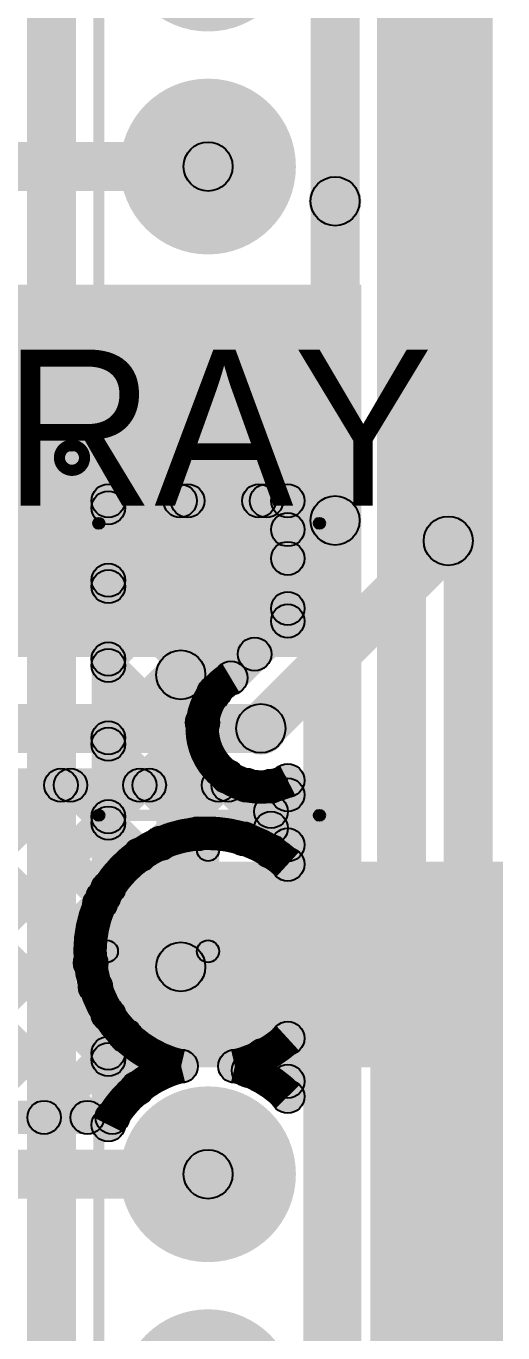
# Model space of a CAD drawing. Header units: millimetres. Extents: x 0 to 210, y 0 to 213.
# Drawn here: x 2.42 to 2.634, y 1.71 to 2.296 of the extents above; entities that cross this region are included whole.
import ezdxf

# ---------------------------------------------------------------- set-up
doc = ezdxf.new("R2010")
doc.units = ezdxf.units.MM
doc.header["$MEASUREMENT"] = 0
for name, color, linetype in [('BottomLayer', 5, 'Continuous'), ('BottomSolder', 6, 'Continuous'), ('PadHoleLayer', 156, 'Continuous'), ('TopLayer', 1, 'Continuous'), ('TopOverlay', 2, 'Continuous'), ('TopSolder', 216, 'Continuous'), ('ViaHoleLayer', 16, 'Continuous')]:
    doc.layers.add(name, color=color, linetype=linetype)

# ---------------------------------------------------------------- blocks, each defined once
blk = doc.blocks.new('HDR_F_1X7_4')
at = {"layer": 'BottomLayer'}
blk.add_hatch(color=5, dxfattribs=at).paths.add_polyline_path([(-0.03543, 0.03543), (0.03543, 0.03543), (0.03543, -0.03543), (-0.03543, -0.03543)])
h = blk.add_hatch(color=5, dxfattribs=at)
edge = h.paths.add_edge_path()
edge.add_arc((0.1, 0), 0.03543, 0, 360)
at = {"layer": 'BottomSolder'}
blk.add_hatch(color=6, dxfattribs=at).paths.add_polyline_path([(-0.03943, 0.03943), (0.03943, 0.03943), (0.03943, -0.03943), (-0.03943, -0.03943)])
h = blk.add_hatch(color=6, dxfattribs=at)
edge = h.paths.add_edge_path()
edge.add_arc((0.1, 0), 0.03943, 0, 360)
h = blk.add_hatch(color=6, dxfattribs=at)
edge = h.paths.add_edge_path()
edge.add_arc((0.2, 0), 0.03943, 0, 360)
at = {"layer": 'PadHoleLayer'}
h = blk.add_hatch(color=156, dxfattribs=at)
edge = h.paths.add_edge_path()
edge.add_arc((0, 0), 0.01772, 0, 360)
h = blk.add_hatch(color=156, dxfattribs=at)
edge = h.paths.add_edge_path()
edge.add_arc((0.1, 0), 0.01772, 0, 360)
at = {"layer": 'TopLayer'}
blk.add_hatch(color=1, dxfattribs=at).paths.add_polyline_path([(-0.03543, 0.03543), (0.03543, 0.03543), (0.03543, -0.03543), (-0.03543, -0.03543)])
h = blk.add_hatch(color=1, dxfattribs=at)
edge = h.paths.add_edge_path()
edge.add_arc((0.1, 0), 0.03543, 0, 360)
at = {"layer": 'TopOverlay'}
h = blk.add_hatch(color=2, dxfattribs=at)
edge = h.paths.add_edge_path()
edge.add_arc((-0.02505, 0.06178), 0.0025, 0, 360)
h = blk.add_hatch(color=2, dxfattribs=at)
edge = h.paths.add_edge_path()
edge.add_arc((-0.025, 0.061), 0.0025, 0, 360)
h = blk.add_hatch(color=2, dxfattribs=at)
edge = h.paths.add_edge_path()
edge.add_arc((-0.06, 0.049), 0.0025, 0, 360)
h = blk.add_hatch(color=2, dxfattribs=at)
edge = h.paths.add_edge_path()
edge.add_arc((-0.06, 0.049), 0.0025, 0, 360)
for points in [[(-0.0625, 0.049), (-0.0575, 0.049), (-0.0575, -0.05), (-0.0625, -0.05)], [(-0.06, 0.0465), (-0.06, 0.0515), (0.661, 0.0515), (0.661, 0.0465)], [(-0.06, -0.0525), (-0.06, -0.0475), (0.661, -0.0475), (0.661, -0.0525)]]:
    blk.add_hatch(color=2, dxfattribs=at).paths.add_polyline_path(points)
h = blk.add_hatch(color=2, dxfattribs=at)
edge = h.paths.add_edge_path()
edge.add_arc((-0.06, -0.05), 0.0025, 0, 360)
h = blk.add_hatch(color=2, dxfattribs=at)
edge = h.paths.add_edge_path()
edge.add_arc((-0.06, -0.05), 0.0025, 0, 360)
at = {"layer": 'TopSolder'}
blk.add_hatch(color=216, dxfattribs=at).paths.add_polyline_path([(-0.03943, 0.03943), (0.03943, 0.03943), (0.03943, -0.03943), (-0.03943, -0.03943)])
h = blk.add_hatch(color=216, dxfattribs=at)
edge = h.paths.add_edge_path()
edge.add_arc((0.1, 0), 0.03943, 0, 360)
h = blk.add_hatch(color=216, dxfattribs=at)
edge = h.paths.add_edge_path()
edge.add_arc((0.2, 0), 0.03943, 0, 360)
at = {"layer": 'TopOverlay', "const_width": 0.005}
blk.add_lwpolyline([(-0.025, 0.061, -28.781208), (-0.02505, 0.06178)], format="xyb", dxfattribs=at)
at = {"layer": 'TopOverlay'}
for centre in [(-0.02505, 0.06178), (-0.025, 0.061), (-0.06, 0.049), (-0.06, 0.049), (-0.06, -0.05), (-0.06, -0.05)]:
    blk.add_circle(centre, 0.0025, dxfattribs=at)
blk = doc.blocks.new('HDR_F_1X7_20')
at = {"layer": 'BottomLayer'}
h = blk.add_hatch(color=5, dxfattribs=at)
edge = h.paths.add_edge_path()
edge.add_arc((0.4, 0), 0.03543, 0, 360)
h = blk.add_hatch(color=5, dxfattribs=at)
edge = h.paths.add_edge_path()
edge.add_arc((0.5, 0), 0.03543, 0, 360)
h = blk.add_hatch(color=5, dxfattribs=at)
edge = h.paths.add_edge_path()
edge.add_arc((0.6, 0), 0.03543, 0, 360)
at = {"layer": 'BottomSolder'}
h = blk.add_hatch(color=6, dxfattribs=at)
edge = h.paths.add_edge_path()
edge.add_arc((0.4, 0), 0.03943, 0, 360)
h = blk.add_hatch(color=6, dxfattribs=at)
edge = h.paths.add_edge_path()
edge.add_arc((0.5, 0), 0.03943, 0, 360)
h = blk.add_hatch(color=6, dxfattribs=at)
edge = h.paths.add_edge_path()
edge.add_arc((0.6, 0), 0.03943, 0, 360)
at = {"layer": 'PadHoleLayer'}
h = blk.add_hatch(color=156, dxfattribs=at)
edge = h.paths.add_edge_path()
edge.add_arc((0.5, 0), 0.01772, 0, 360)
h = blk.add_hatch(color=156, dxfattribs=at)
edge = h.paths.add_edge_path()
edge.add_arc((0.6, 0), 0.01772, 0, 360)
at = {"layer": 'TopLayer'}
h = blk.add_hatch(color=1, dxfattribs=at)
edge = h.paths.add_edge_path()
edge.add_arc((0.4, 0), 0.03543, 0, 360)
h = blk.add_hatch(color=1, dxfattribs=at)
edge = h.paths.add_edge_path()
edge.add_arc((0.5, 0), 0.03543, 0, 360)
h = blk.add_hatch(color=1, dxfattribs=at)
edge = h.paths.add_edge_path()
edge.add_arc((0.6, 0), 0.03543, 0, 360)
at = {"layer": 'TopOverlay'}
for points in [[(-0.06, 0.0465), (-0.06, 0.0515), (0.661, 0.0515), (0.661, 0.0465)], [(0.6585, 0.049), (0.6635, 0.049), (0.6635, -0.05), (0.6585, -0.05)], [(-0.06, -0.0525), (-0.06, -0.0475), (0.661, -0.0475), (0.661, -0.0525)]]:
    blk.add_hatch(color=2, dxfattribs=at).paths.add_polyline_path(points)
h = blk.add_hatch(color=2, dxfattribs=at)
edge = h.paths.add_edge_path()
edge.add_arc((0.661, 0.049), 0.0025, 0, 360)
h = blk.add_hatch(color=2, dxfattribs=at)
edge = h.paths.add_edge_path()
edge.add_arc((0.661, 0.049), 0.0025, 0, 360)
h = blk.add_hatch(color=2, dxfattribs=at)
edge = h.paths.add_edge_path()
edge.add_arc((0.661, -0.05), 0.0025, 0, 360)
h = blk.add_hatch(color=2, dxfattribs=at)
edge = h.paths.add_edge_path()
edge.add_arc((0.661, -0.05), 0.0025, 0, 360)
at = {"layer": 'TopSolder'}
h = blk.add_hatch(color=216, dxfattribs=at)
edge = h.paths.add_edge_path()
edge.add_arc((0.4, 0), 0.03943, 0, 360)
h = blk.add_hatch(color=216, dxfattribs=at)
edge = h.paths.add_edge_path()
edge.add_arc((0.5, 0), 0.03943, 0, 360)
h = blk.add_hatch(color=216, dxfattribs=at)
edge = h.paths.add_edge_path()
edge.add_arc((0.6, 0), 0.03943, 0, 360)
at = {"layer": 'TopOverlay'}
for centre in [(0.661, 0.049), (0.661, 0.049), (0.661, -0.05), (0.661, -0.05)]:
    blk.add_circle(centre, 0.0025, dxfattribs=at)

msp = doc.modelspace()

# ---------------------------------------------------------------- hatches: boundary and pattern name
at = {"layer": 'BottomLayer'}
for points in [[(2.629, 0.28839), (2.607, 0.28839), (2.607, 2.96558), (2.629, 2.96558)], [(2.57704, 2.93096), (2.59904, 2.93096), (2.59904, 0.304), (2.57704, 0.304)], [(2.56923, 2.21742), (2.54723, 2.21742), (2.54723, 2.37033), (2.56923, 2.37033)], [(2.2968, 2.222), (2.2968, 2.244), (2.50123, 2.244), (2.50123, 2.222)], [(2.273, 2.013), (2.57, 2.013), (2.57, 2.18), (2.273, 2.18)], [(2.544, 0.38583), (2.57, 0.38583), (2.57, 2.177), (2.544, 2.177)], [(2.313, 1.97), (2.313, 1.992), (2.52492, 1.992), (2.52492, 1.97)], [(2.3158, 1.79009), (2.3052, 1.80069), (2.46531, 1.9608), (2.47591, 1.9502)], [(2.3158, 1.82544), (2.3052, 1.83605), (2.42995, 1.9608), (2.44056, 1.9502)], [(2.31948, 1.948), (2.31948, 1.963), (2.51844, 1.963), (2.51844, 1.948)], [(2.32815, 1.9502), (2.33876, 1.9608), (2.47475, 1.82481), (2.46414, 1.8142)], [(2.36351, 1.9502), (2.37411, 1.9608), (2.45387, 1.88105), (2.44326, 1.87044)], [(2.39886, 1.9502), (2.40947, 1.9608), (2.45957, 1.91071), (2.44896, 1.9001)], [(2.43422, 1.9502), (2.44482, 1.9608), (2.47605, 1.92958), (2.46545, 1.91897)], [(2.46957, 1.9502), (2.48018, 1.9608), (2.50195, 1.93904), (2.49134, 1.92843)], [(2.48522, 1.92415), (2.47461, 1.93475), (2.50066, 1.9608), (2.51127, 1.9502)], [(2.50493, 1.9502), (2.51554, 1.9608), (2.5348, 1.94154), (2.5242, 1.93093)], [(2.537, 1.92576), (2.522, 1.92576), (2.522, 1.95509), (2.537, 1.95509)], [(2.3052, 1.9378), (2.3158, 1.9484), (2.4524, 1.8118), (2.4418, 1.8012)], [(2.52257, 1.92614), (2.51197, 1.93675), (2.5242, 1.94898), (2.5348, 1.93837)], [(2.50624, 1.881), (2.49623, 1.881), (2.49623, 1.92643), (2.50624, 1.92643)], [(2.3158, 1.75473), (2.3052, 1.76534), (2.44748, 1.90762), (2.45809, 1.89701)], [(2.4558, 1.876), (2.4558, 1.886), (2.50123, 1.886), (2.50123, 1.876)], [(2.39763, 1.8012), (2.38702, 1.8118), (2.44549, 1.87027), (2.45609, 1.85966)], [(2.43298, 1.8012), (2.42237, 1.8118), (2.45898, 1.84841), (2.46958, 1.8378)], [(2.39075, 1.799), (2.39075, 1.814), (2.4583, 1.814), (2.4583, 1.799)], [(2.39075, 1.77), (2.39075, 1.792), (2.50123, 1.792), (2.50123, 1.77)]]:
    msp.add_hatch(color=5, dxfattribs=at).paths.add_polyline_path(points)
h = msp.add_hatch(color=5, dxfattribs=at)
edge = h.paths.add_edge_path()
edge.add_arc((2.50123, 2.233), 0.011, 0, 360)
h = msp.add_hatch(color=5, dxfattribs=at)
edge = h.paths.add_edge_path()
edge.add_arc((2.55823, 2.21742), 0.01181, 0, 360)
h = msp.add_hatch(color=5, dxfattribs=at)
edge = h.paths.add_edge_path()
edge.add_arc((2.55823, 2.21742), 0.011, 0, 360)
h = msp.add_hatch(color=5, dxfattribs=at)
edge = h.paths.add_edge_path()
edge.add_arc((2.52492, 1.981), 0.01181, 0, 360)
h = msp.add_hatch(color=5, dxfattribs=at)
edge = h.paths.add_edge_path()
edge.add_arc((2.52492, 1.981), 0.011, 0, 360)
h = msp.add_hatch(color=5, dxfattribs=at)
edge = h.paths.add_edge_path()
edge.add_arc((2.43526, 1.9555), 0.0075, 0, 360)
h = msp.add_hatch(color=5, dxfattribs=at)
edge = h.paths.add_edge_path()
edge.add_arc((2.43952, 1.9555), 0.0075, 0, 360)
h = msp.add_hatch(color=5, dxfattribs=at)
edge = h.paths.add_edge_path()
edge.add_arc((2.47061, 1.9555), 0.0075, 0, 360)
h = msp.add_hatch(color=5, dxfattribs=at)
edge = h.paths.add_edge_path()
edge.add_arc((2.47488, 1.9555), 0.0075, 0, 360)
h = msp.add_hatch(color=5, dxfattribs=at)
edge = h.paths.add_edge_path()
edge.add_arc((2.50597, 1.9555), 0.0075, 0, 360)
h = msp.add_hatch(color=5, dxfattribs=at)
edge = h.paths.add_edge_path()
edge.add_arc((2.51023, 1.9555), 0.0075, 0, 360)
h = msp.add_hatch(color=5, dxfattribs=at)
edge = h.paths.add_edge_path()
edge.add_arc((2.51844, 1.9555), 0.0075, 0, 360)
h = msp.add_hatch(color=5, dxfattribs=at)
edge = h.paths.add_edge_path()
edge.add_arc((2.51844, 1.9555), 0.0075, 0, 360)
h = msp.add_hatch(color=5, dxfattribs=at)
edge = h.paths.add_edge_path()
edge.add_arc((2.5295, 1.95509), 0.0075, 0, 360)
h = msp.add_hatch(color=5, dxfattribs=at)
edge = h.paths.add_edge_path()
edge.add_arc((2.5295, 1.95509), 0.0075, 0, 360)
h = msp.add_hatch(color=5, dxfattribs=at)
edge = h.paths.add_edge_path()
edge.add_arc((2.5295, 1.94368), 0.0075, 0, 360)
h = msp.add_hatch(color=5, dxfattribs=at)
edge = h.paths.add_edge_path()
edge.add_arc((2.49664, 1.93373), 0.0075, 0, 360)
h = msp.add_hatch(color=5, dxfattribs=at)
edge = h.paths.add_edge_path()
edge.add_arc((2.5295, 1.93623), 0.0075, 0, 360)
h = msp.add_hatch(color=5, dxfattribs=at)
edge = h.paths.add_edge_path()
edge.add_arc((2.47992, 1.92945), 0.0075, 0, 360)
h = msp.add_hatch(color=5, dxfattribs=at)
edge = h.paths.add_edge_path()
edge.add_arc((2.51727, 1.93145), 0.0075, 0, 360)
h = msp.add_hatch(color=5, dxfattribs=at)
edge = h.paths.add_edge_path()
edge.add_arc((2.47075, 1.92427), 0.0075, 0, 360)
h = msp.add_hatch(color=5, dxfattribs=at)
edge = h.paths.add_edge_path()
edge.add_arc((2.50123, 1.92643), 0.005, 0, 360)
h = msp.add_hatch(color=5, dxfattribs=at)
edge = h.paths.add_edge_path()
edge.add_arc((2.5295, 1.92576), 0.0075, 0, 360)
h = msp.add_hatch(color=5, dxfattribs=at)
edge = h.paths.add_edge_path()
edge.add_arc((2.5295, 1.92576), 0.0075, 0, 360)
h = msp.add_hatch(color=5, dxfattribs=at)
edge = h.paths.add_edge_path()
edge.add_arc((2.45426, 1.9054), 0.0075, 0, 360)
h = msp.add_hatch(color=5, dxfattribs=at)
edge = h.paths.add_edge_path()
edge.add_arc((2.45278, 1.90232), 0.0075, 0, 360)
h = msp.add_hatch(color=5, dxfattribs=at)
edge = h.paths.add_edge_path()
edge.add_arc((2.44856, 1.87575), 0.0075, 0, 360)
h = msp.add_hatch(color=5, dxfattribs=at)
edge = h.paths.add_edge_path()
edge.add_arc((2.4558, 1.881), 0.005, 0, 360)
h = msp.add_hatch(color=5, dxfattribs=at)
edge = h.paths.add_edge_path()
edge.add_arc((2.50123, 1.881), 0.005, 0, 360)
h = msp.add_hatch(color=5, dxfattribs=at)
edge = h.paths.add_edge_path()
edge.add_arc((2.50123, 1.881), 0.005, 0, 360)
h = msp.add_hatch(color=5, dxfattribs=at)
edge = h.paths.add_edge_path()
edge.add_arc((2.45079, 1.86497), 0.0075, 0, 360)
h = msp.add_hatch(color=5, dxfattribs=at)
edge = h.paths.add_edge_path()
edge.add_arc((2.46428, 1.8431), 0.0075, 0, 360)
h = msp.add_hatch(color=5, dxfattribs=at)
edge = h.paths.add_edge_path()
edge.add_arc((2.48918, 1.82946), 0.0075, 0, 360)
h = msp.add_hatch(color=5, dxfattribs=at)
edge = h.paths.add_edge_path()
edge.add_arc((2.48918, 1.82946), 0.0075, 0, 360)
h = msp.add_hatch(color=5, dxfattribs=at)
edge = h.paths.add_edge_path()
edge.add_arc((2.46945, 1.81951), 0.0075, 0, 360)
h = msp.add_hatch(color=5, dxfattribs=at)
edge = h.paths.add_edge_path()
edge.add_arc((2.42768, 1.8065), 0.0075, 0, 360)
h = msp.add_hatch(color=5, dxfattribs=at)
edge = h.paths.add_edge_path()
edge.add_arc((2.4471, 1.8065), 0.0075, 0, 360)
h = msp.add_hatch(color=5, dxfattribs=at)
edge = h.paths.add_edge_path()
edge.add_arc((2.4583, 1.8065), 0.0075, 0, 360)
h = msp.add_hatch(color=5, dxfattribs=at)
edge = h.paths.add_edge_path()
edge.add_arc((2.4583, 1.8065), 0.0075, 0, 360)
h = msp.add_hatch(color=5, dxfattribs=at)
edge = h.paths.add_edge_path()
edge.add_arc((2.50123, 1.781), 0.011, 0, 360)
at = {"layer": 'TopLayer'}
for points in [[(2.62, 2.06508), (2.598, 2.06508), (2.598, 3.02856), (2.62, 3.02856)], [(2.442, 1.69266), (2.42, 1.69266), (2.42, 2.32134), (2.442, 2.32134)], [(2.56923, 2.07423), (2.54723, 2.07423), (2.54723, 2.21742), (2.56923, 2.21742)], [(2.4618, 2.04215), (2.4512, 2.05276), (2.48681, 2.08837), (2.49742, 2.07776)], [(2.4618, 2.0068), (2.4512, 2.0174), (2.52216, 2.08837), (2.53277, 2.07776)], [(2.4565, 2.07557), (2.4565, 2.09057), (2.537, 2.09057), (2.537, 2.07557)], [(2.48343, 2.07776), (2.49403, 2.08837), (2.5423, 2.0401), (2.5317, 2.02949)], [(2.51878, 2.07776), (2.52939, 2.08837), (2.5423, 2.07546), (2.5317, 2.06485)], [(2.464, 1.9093), (2.449, 1.9093), (2.449, 2.08307), (2.464, 2.08307)], [(2.4512, 2.07464), (2.4618, 2.08525), (2.52745, 2.0196), (2.51685, 2.00899)], [(2.49678, 1.99722), (2.48122, 2.01278), (2.55045, 2.08201), (2.56601, 2.06645)], [(2.5445, 2.02914), (2.5295, 2.02914), (2.5295, 2.08307), (2.5445, 2.08307)], [(2.5327, 1.97322), (2.51714, 1.98878), (2.60122, 2.07286), (2.61678, 2.0573)], [(2.4618, 1.97144), (2.4512, 1.98205), (2.5317, 2.06255), (2.5423, 2.05194)], [(2.4512, 2.03928), (2.4618, 2.04989), (2.50936, 2.00233), (2.49875, 1.99173)], [(2.51678, 1.99831), (2.50617, 2.00892), (2.5317, 2.03444), (2.5423, 2.02384)], [(2.4512, 2.00393), (2.4618, 2.01454), (2.5423, 1.93404), (2.5317, 1.92343)], [(2.5, 1.87404), (2.478, 1.87404), (2.478, 2.005), (2.5, 2.005)], [(2.4618, 1.93609), (2.4512, 1.94669), (2.49344, 1.98893), (2.50405, 1.97833)], [(2.4512, 1.96857), (2.4618, 1.97918), (2.50195, 1.93904), (2.49134, 1.92843)], [(2.48522, 1.92415), (2.47461, 1.93475), (2.50458, 1.96472), (2.51518, 1.95411)], [(2.52257, 1.92614), (2.51197, 1.93675), (2.5317, 1.95648), (2.5423, 1.94587)], [(2.5445, 1.92002), (2.5295, 1.92002), (2.5295, 1.95763), (2.5445, 1.95763)], [(2.4512, 1.93322), (2.4618, 1.94382), (2.47605, 1.92958), (2.46545, 1.91897)], [(2.50624, 1.881), (2.49623, 1.881), (2.49623, 1.92643), (2.50624, 1.92643)], [(2.454, 1.829), (2.593, 1.829), (2.593, 1.92126), (2.454, 1.92126)], [(2.574, 0.218), (2.63352, 0.218), (2.63352, 1.92126), (2.574, 1.92126)], [(2.464, 1.80318), (2.449, 1.80318), (2.449, 1.8527), (2.464, 1.8527)], [(2.4618, 1.83002), (2.4512, 1.84063), (2.45898, 1.84841), (2.46958, 1.8378)], [(2.5445, 1.81585), (2.5295, 1.81585), (2.5295, 1.84198), (2.5445, 1.84198)], [(2.4512, 1.82715), (2.4618, 1.83776), (2.47475, 1.82481), (2.46414, 1.8142)], [(2.5247, 1.82221), (2.5141, 1.83282), (2.52092, 1.83964), (2.53153, 1.82903)], [(2.52033, 1.82872), (2.53094, 1.83933), (2.5423, 1.82797), (2.5317, 1.81736)]]:
    msp.add_hatch(color=1, dxfattribs=at).paths.add_polyline_path(points)
h = msp.add_hatch(color=1, dxfattribs=at)
edge = h.paths.add_edge_path()
edge.add_arc((2.55823, 2.21742), 0.01181, 0, 360)
h = msp.add_hatch(color=1, dxfattribs=at)
edge = h.paths.add_edge_path()
edge.add_arc((2.55823, 2.21742), 0.011, 0, 360)
h = msp.add_hatch(color=1, dxfattribs=at)
edge = h.paths.add_edge_path()
edge.add_arc((2.4565, 2.08307), 0.0075, 0, 360)
h = msp.add_hatch(color=1, dxfattribs=at)
edge = h.paths.add_edge_path()
edge.add_arc((2.4565, 2.08307), 0.0075, 0, 360)
h = msp.add_hatch(color=1, dxfattribs=at)
edge = h.paths.add_edge_path()
edge.add_arc((2.4565, 2.07994), 0.0075, 0, 360)
h = msp.add_hatch(color=1, dxfattribs=at)
edge = h.paths.add_edge_path()
edge.add_arc((2.48873, 2.08307), 0.0075, 0, 360)
h = msp.add_hatch(color=1, dxfattribs=at)
edge = h.paths.add_edge_path()
edge.add_arc((2.49211, 2.08307), 0.0075, 0, 360)
h = msp.add_hatch(color=1, dxfattribs=at)
edge = h.paths.add_edge_path()
edge.add_arc((2.52409, 2.08307), 0.0075, 0, 360)
h = msp.add_hatch(color=1, dxfattribs=at)
edge = h.paths.add_edge_path()
edge.add_arc((2.52747, 2.08307), 0.0075, 0, 360)
h = msp.add_hatch(color=1, dxfattribs=at)
edge = h.paths.add_edge_path()
edge.add_arc((2.537, 2.08307), 0.0075, 0, 360)
h = msp.add_hatch(color=1, dxfattribs=at)
edge = h.paths.add_edge_path()
edge.add_arc((2.537, 2.08307), 0.0075, 0, 360)
h = msp.add_hatch(color=1, dxfattribs=at)
edge = h.paths.add_edge_path()
edge.add_arc((2.55823, 2.07423), 0.011, 0, 360)
h = msp.add_hatch(color=1, dxfattribs=at)
edge = h.paths.add_edge_path()
edge.add_arc((2.55823, 2.07423), 0.011, 0, 360)
h = msp.add_hatch(color=1, dxfattribs=at)
edge = h.paths.add_edge_path()
edge.add_arc((2.537, 2.07015), 0.0075, 0, 360)
h = msp.add_hatch(color=1, dxfattribs=at)
edge = h.paths.add_edge_path()
edge.add_arc((2.609, 2.06508), 0.011, 0, 360)
h = msp.add_hatch(color=1, dxfattribs=at)
edge = h.paths.add_edge_path()
edge.add_arc((2.609, 2.06508), 0.011, 0, 360)
h = msp.add_hatch(color=1, dxfattribs=at)
edge = h.paths.add_edge_path()
edge.add_arc((2.537, 2.05724), 0.0075, 0, 360)
h = msp.add_hatch(color=1, dxfattribs=at)
edge = h.paths.add_edge_path()
edge.add_arc((2.4565, 2.04745), 0.0075, 0, 360)
h = msp.add_hatch(color=1, dxfattribs=at)
edge = h.paths.add_edge_path()
edge.add_arc((2.4565, 2.04459), 0.0075, 0, 360)
h = msp.add_hatch(color=1, dxfattribs=at)
edge = h.paths.add_edge_path()
edge.add_arc((2.537, 2.0348), 0.0075, 0, 360)
h = msp.add_hatch(color=1, dxfattribs=at)
edge = h.paths.add_edge_path()
edge.add_arc((2.537, 2.02914), 0.0075, 0, 360)
h = msp.add_hatch(color=1, dxfattribs=at)
edge = h.paths.add_edge_path()
edge.add_arc((2.537, 2.02914), 0.0075, 0, 360)
h = msp.add_hatch(color=1, dxfattribs=at)
edge = h.paths.add_edge_path()
edge.add_arc((2.4565, 2.0121), 0.0075, 0, 360)
h = msp.add_hatch(color=1, dxfattribs=at)
edge = h.paths.add_edge_path()
edge.add_arc((2.4565, 2.00923), 0.0075, 0, 360)
h = msp.add_hatch(color=1, dxfattribs=at)
edge = h.paths.add_edge_path()
edge.add_arc((2.52215, 2.01429), 0.0075, 0, 360)
h = msp.add_hatch(color=1, dxfattribs=at)
edge = h.paths.add_edge_path()
edge.add_arc((2.489, 2.005), 0.011, 0, 360)
h = msp.add_hatch(color=1, dxfattribs=at)
edge = h.paths.add_edge_path()
edge.add_arc((2.489, 2.005), 0.011, 0, 360)
h = msp.add_hatch(color=1, dxfattribs=at)
edge = h.paths.add_edge_path()
edge.add_arc((2.51147, 2.00361), 0.0075, 0, 360)
h = msp.add_hatch(color=1, dxfattribs=at)
edge = h.paths.add_edge_path()
edge.add_arc((2.51147, 2.00361), 0.0075, 0, 360)
h = msp.add_hatch(color=1, dxfattribs=at)
edge = h.paths.add_edge_path()
edge.add_arc((2.50406, 1.99703), 0.0075, 0, 360)
h = msp.add_hatch(color=1, dxfattribs=at)
edge = h.paths.add_edge_path()
edge.add_arc((2.52492, 1.981), 0.01181, 0, 360)
h = msp.add_hatch(color=1, dxfattribs=at)
edge = h.paths.add_edge_path()
edge.add_arc((2.49874, 1.98363), 0.0075, 0, 360)
h = msp.add_hatch(color=1, dxfattribs=at)
edge = h.paths.add_edge_path()
edge.add_arc((2.52492, 1.981), 0.011, 0, 360)
h = msp.add_hatch(color=1, dxfattribs=at)
edge = h.paths.add_edge_path()
edge.add_arc((2.4565, 1.97674), 0.0075, 0, 360)
h = msp.add_hatch(color=1, dxfattribs=at)
edge = h.paths.add_edge_path()
edge.add_arc((2.4565, 1.97388), 0.0075, 0, 360)
h = msp.add_hatch(color=1, dxfattribs=at)
edge = h.paths.add_edge_path()
edge.add_arc((2.50988, 1.95941), 0.0075, 0, 360)
h = msp.add_hatch(color=1, dxfattribs=at)
edge = h.paths.add_edge_path()
edge.add_arc((2.537, 1.95763), 0.0075, 0, 360)
h = msp.add_hatch(color=1, dxfattribs=at)
edge = h.paths.add_edge_path()
edge.add_arc((2.537, 1.95763), 0.0075, 0, 360)
h = msp.add_hatch(color=1, dxfattribs=at)
edge = h.paths.add_edge_path()
edge.add_arc((2.537, 1.95118), 0.0075, 0, 360)
h = msp.add_hatch(color=1, dxfattribs=at)
edge = h.paths.add_edge_path()
edge.add_arc((2.4565, 1.94139), 0.0075, 0, 360)
h = msp.add_hatch(color=1, dxfattribs=at)
edge = h.paths.add_edge_path()
edge.add_arc((2.4565, 1.93852), 0.0075, 0, 360)
h = msp.add_hatch(color=1, dxfattribs=at)
edge = h.paths.add_edge_path()
edge.add_arc((2.49664, 1.93373), 0.0075, 0, 360)
h = msp.add_hatch(color=1, dxfattribs=at)
edge = h.paths.add_edge_path()
edge.add_arc((2.47992, 1.92945), 0.0075, 0, 360)
h = msp.add_hatch(color=1, dxfattribs=at)
edge = h.paths.add_edge_path()
edge.add_arc((2.51727, 1.93145), 0.0075, 0, 360)
h = msp.add_hatch(color=1, dxfattribs=at)
edge = h.paths.add_edge_path()
edge.add_arc((2.537, 1.92873), 0.0075, 0, 360)
h = msp.add_hatch(color=1, dxfattribs=at)
edge = h.paths.add_edge_path()
edge.add_arc((2.47075, 1.92427), 0.0075, 0, 360)
h = msp.add_hatch(color=1, dxfattribs=at)
edge = h.paths.add_edge_path()
edge.add_arc((2.50123, 1.92643), 0.005, 0, 360)
h = msp.add_hatch(color=1, dxfattribs=at)
edge = h.paths.add_edge_path()
edge.add_arc((2.537, 1.92002), 0.0075, 0, 360)
h = msp.add_hatch(color=1, dxfattribs=at)
edge = h.paths.add_edge_path()
edge.add_arc((2.537, 1.92002), 0.0075, 0, 360)
h = msp.add_hatch(color=1, dxfattribs=at)
edge = h.paths.add_edge_path()
edge.add_arc((2.4565, 1.9093), 0.0075, 0, 360)
h = msp.add_hatch(color=1, dxfattribs=at)
edge = h.paths.add_edge_path()
edge.add_arc((2.4565, 1.9093), 0.0075, 0, 360)
h = msp.add_hatch(color=1, dxfattribs=at)
edge = h.paths.add_edge_path()
edge.add_arc((2.489, 1.87404), 0.011, 0, 360)
h = msp.add_hatch(color=1, dxfattribs=at)
edge = h.paths.add_edge_path()
edge.add_arc((2.50123, 1.881), 0.005, 0, 360)
h = msp.add_hatch(color=1, dxfattribs=at)
edge = h.paths.add_edge_path()
edge.add_arc((2.4565, 1.8527), 0.0075, 0, 360)
h = msp.add_hatch(color=1, dxfattribs=at)
edge = h.paths.add_edge_path()
edge.add_arc((2.4565, 1.8527), 0.0075, 0, 360)
h = msp.add_hatch(color=1, dxfattribs=at)
edge = h.paths.add_edge_path()
edge.add_arc((2.46428, 1.8431), 0.0075, 0, 360)
h = msp.add_hatch(color=1, dxfattribs=at)
edge = h.paths.add_edge_path()
edge.add_arc((2.537, 1.84198), 0.0075, 0, 360)
h = msp.add_hatch(color=1, dxfattribs=at)
edge = h.paths.add_edge_path()
edge.add_arc((2.537, 1.84198), 0.0075, 0, 360)
h = msp.add_hatch(color=1, dxfattribs=at)
edge = h.paths.add_edge_path()
edge.add_arc((2.4565, 1.83532), 0.0075, 0, 360)
h = msp.add_hatch(color=1, dxfattribs=at)
edge = h.paths.add_edge_path()
edge.add_arc((2.52564, 1.83403), 0.0075, 0, 360)
h = msp.add_hatch(color=1, dxfattribs=at)
edge = h.paths.add_edge_path()
edge.add_arc((2.52623, 1.83434), 0.0075, 0, 360)
h = msp.add_hatch(color=1, dxfattribs=at)
edge = h.paths.add_edge_path()
edge.add_arc((2.4565, 1.83246), 0.0075, 0, 360)
h = msp.add_hatch(color=1, dxfattribs=at)
edge = h.paths.add_edge_path()
edge.add_arc((2.48918, 1.82946), 0.0075, 0, 360)
h = msp.add_hatch(color=1, dxfattribs=at)
edge = h.paths.add_edge_path()
edge.add_arc((2.48918, 1.82946), 0.0075, 0, 360)
h = msp.add_hatch(color=1, dxfattribs=at)
edge = h.paths.add_edge_path()
edge.add_arc((2.51329, 1.82946), 0.0075, 0, 360)
h = msp.add_hatch(color=1, dxfattribs=at)
edge = h.paths.add_edge_path()
edge.add_arc((2.51329, 1.82946), 0.0075, 0, 360)
h = msp.add_hatch(color=1, dxfattribs=at)
edge = h.paths.add_edge_path()
edge.add_arc((2.5194, 1.82751), 0.0075, 0, 360)
h = msp.add_hatch(color=1, dxfattribs=at)
edge = h.paths.add_edge_path()
edge.add_arc((2.537, 1.82267), 0.0075, 0, 360)
h = msp.add_hatch(color=1, dxfattribs=at)
edge = h.paths.add_edge_path()
edge.add_arc((2.46945, 1.81951), 0.0075, 0, 360)
h = msp.add_hatch(color=1, dxfattribs=at)
edge = h.paths.add_edge_path()
edge.add_arc((2.537, 1.81585), 0.0075, 0, 360)
h = msp.add_hatch(color=1, dxfattribs=at)
edge = h.paths.add_edge_path()
edge.add_arc((2.537, 1.81585), 0.0075, 0, 360)
h = msp.add_hatch(color=1, dxfattribs=at)
edge = h.paths.add_edge_path()
edge.add_arc((2.4565, 1.80318), 0.0075, 0, 360)
h = msp.add_hatch(color=1, dxfattribs=at)
edge = h.paths.add_edge_path()
edge.add_arc((2.4565, 1.80318), 0.0075, 0, 360)
at = {"layer": 'ViaHoleLayer'}
h = msp.add_hatch(color=16, dxfattribs=at)
edge = h.paths.add_edge_path()
edge.add_arc((2.55823, 2.21742), 0.00591, 0, 360)
h = msp.add_hatch(color=16, dxfattribs=at)
edge = h.paths.add_edge_path()
edge.add_arc((2.52492, 1.981), 0.00591, 0, 360)

# ---------------------------------------------------------------- linework, layer by layer
at = {"layer": 'BottomLayer', "const_width": 0.015}
for points in [[(2.5295, 1.95509, -0.106359), (2.51844, 1.9555)], [(2.48918, 1.82946, -1.182445), (2.5295, 1.92576)], [(2.4583, 1.8065, -0.200385), (2.48918, 1.82946)]]:
    msp.add_lwpolyline(points, format="xyb", dxfattribs=at)
at = {"layer": 'BottomLayer'}
for centre, radius in [((2.50123, 2.233), 0.011), ((2.55823, 2.21742), 0.011), ((2.52492, 1.981), 0.011), ((2.43526, 1.9555), 0.0075), ((2.43952, 1.9555), 0.0075), ((2.47061, 1.9555), 0.0075), ((2.47488, 1.9555), 0.0075), ((2.50597, 1.9555), 0.0075), ((2.51023, 1.9555), 0.0075), ((2.51844, 1.9555), 0.0075), ((2.51844, 1.9555), 0.0075), ((2.5295, 1.95509), 0.0075), ((2.5295, 1.95509), 0.0075), ((2.5295, 1.94368), 0.0075), ((2.49664, 1.93373), 0.0075), ((2.5295, 1.93623), 0.0075), ((2.47992, 1.92945), 0.0075), ((2.51727, 1.93145), 0.0075), ((2.47075, 1.92427), 0.0075), ((2.50123, 1.92643), 0.005), ((2.5295, 1.92576), 0.0075), ((2.5295, 1.92576), 0.0075), ((2.45426, 1.9054), 0.0075), ((2.45278, 1.90232), 0.0075), ((2.44856, 1.87575), 0.0075), ((2.4558, 1.881), 0.005), ((2.50123, 1.881), 0.005), ((2.50123, 1.881), 0.005), ((2.45079, 1.86497), 0.0075), ((2.46428, 1.8431), 0.0075), ((2.48918, 1.82946), 0.0075), ((2.48918, 1.82946), 0.0075), ((2.46945, 1.81951), 0.0075), ((2.42768, 1.8065), 0.0075), ((2.4471, 1.8065), 0.0075), ((2.4583, 1.8065), 0.0075), ((2.4583, 1.8065), 0.0075), ((2.50123, 1.781), 0.011)]:
    msp.add_circle(centre, radius, dxfattribs=at)
at = {"layer": 'TopLayer', "const_width": 0.015}
for points in [[(2.537, 1.95763, -0.970679), (2.51147, 2.00361)], [(2.4565, 1.9093, -0.467321), (2.537, 1.92002)], [(2.48918, 1.82946, -0.19676), (2.4565, 1.8527)], [(2.537, 1.84198, -0.128749), (2.51329, 1.82946)], [(2.4565, 1.80318, -0.220129), (2.48918, 1.82946)], [(2.51329, 1.82946, -0.139563), (2.537, 1.81585)]]:
    msp.add_lwpolyline(points, format="xyb", dxfattribs=at)
at = {"layer": 'TopLayer'}
for centre, radius in [((2.55823, 2.21742), 0.011), ((2.4565, 2.08307), 0.0075), ((2.4565, 2.08307), 0.0075), ((2.4565, 2.07994), 0.0075), ((2.48873, 2.08307), 0.0075), ((2.49211, 2.08307), 0.0075), ((2.52409, 2.08307), 0.0075), ((2.52747, 2.08307), 0.0075), ((2.537, 2.08307), 0.0075), ((2.537, 2.08307), 0.0075), ((2.55823, 2.07423), 0.011), ((2.55823, 2.07423), 0.011), ((2.537, 2.07015), 0.0075), ((2.609, 2.06508), 0.011), ((2.609, 2.06508), 0.011), ((2.537, 2.05724), 0.0075), ((2.4565, 2.04745), 0.0075), ((2.4565, 2.04459), 0.0075), ((2.537, 2.0348), 0.0075), ((2.537, 2.02914), 0.0075), ((2.537, 2.02914), 0.0075), ((2.4565, 2.0121), 0.0075), ((2.4565, 2.00923), 0.0075), ((2.52215, 2.01429), 0.0075), ((2.489, 2.005), 0.011), ((2.489, 2.005), 0.011), ((2.51147, 2.00361), 0.0075), ((2.51147, 2.00361), 0.0075), ((2.50406, 1.99703), 0.0075), ((2.49874, 1.98363), 0.0075), ((2.52492, 1.981), 0.011), ((2.4565, 1.97674), 0.0075), ((2.4565, 1.97388), 0.0075), ((2.50988, 1.95941), 0.0075), ((2.537, 1.95763), 0.0075), ((2.537, 1.95763), 0.0075), ((2.537, 1.95118), 0.0075), ((2.4565, 1.94139), 0.0075), ((2.4565, 1.93852), 0.0075), ((2.49664, 1.93373), 0.0075), ((2.47992, 1.92945), 0.0075), ((2.51727, 1.93145), 0.0075), ((2.537, 1.92873), 0.0075), ((2.47075, 1.92427), 0.0075), ((2.50123, 1.92643), 0.005), ((2.537, 1.92002), 0.0075), ((2.537, 1.92002), 0.0075), ((2.4565, 1.9093), 0.0075), ((2.4565, 1.9093), 0.0075), ((2.489, 1.87404), 0.011), ((2.50123, 1.881), 0.005), ((2.4565, 1.8527), 0.0075), ((2.4565, 1.8527), 0.0075), ((2.46428, 1.8431), 0.0075), ((2.537, 1.84198), 0.0075), ((2.537, 1.84198), 0.0075), ((2.4565, 1.83532), 0.0075), ((2.52564, 1.83403), 0.0075), ((2.52623, 1.83434), 0.0075), ((2.4565, 1.83246), 0.0075), ((2.48918, 1.82946), 0.0075), ((2.48918, 1.82946), 0.0075), ((2.51329, 1.82946), 0.0075), ((2.51329, 1.82946), 0.0075), ((2.5194, 1.82751), 0.0075), ((2.537, 1.82267), 0.0075), ((2.46945, 1.81951), 0.0075), ((2.537, 1.81585), 0.0075), ((2.537, 1.81585), 0.0075), ((2.4565, 1.80318), 0.0075), ((2.4565, 1.80318), 0.0075)]:
    msp.add_circle(centre, radius, dxfattribs=at)

# ---------------------------------------------------------------- block references
at = {"rotation": 90}
for name, p in [('HDR_F_1X7_4', (2.50123, 2.133)), ('HDR_F_1X7_20', (2.50123, 1.281))]:
    msp.add_blockref(name, p, dxfattribs=at)

# ---------------------------------------------------------------- texts
at = {"layer": 'TopOverlay'}
msp.add_text('RFID TRAY', height=0.07, rotation=360, dxfattribs=at).set_placement((2.108, 2.08091))

doc.saveas('drawing.dxf')
